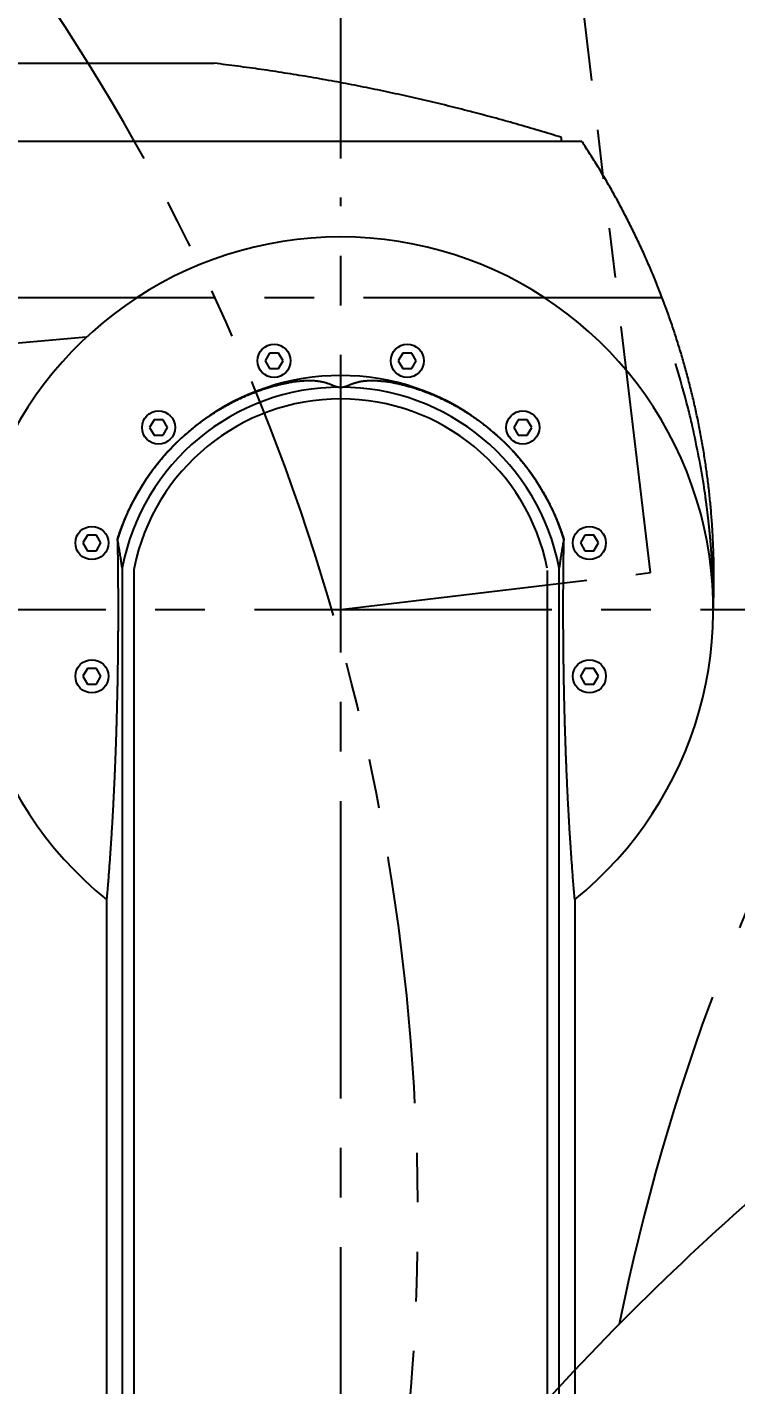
# Model space of a CAD drawing. Extents: x -15695 to -9755, y 511 to 4711.
# Drawn here: x -11270.4 to -11088.7, y 2971.4 to 3319.3 of the extents above; entities that cross this region are included whole.
import ezdxf

# ---------------------------------------------------------------- set-up
doc = ezdxf.new("R2010")
doc.units = 0
doc.header["$LTSCALE"] = 4
doc.header["$MEASUREMENT"] = 0
doc.linetypes.add('CENTRE2', pattern=[28.575000000000003, 19.05, -3.175, 3.175, -3.175])
doc.linetypes.add('PHANTOM2', pattern=[31.750000000000004, 15.875, -3.175, 3.175, -3.175, 3.175, -3.175])
doc.layers.get('0').update_dxf_attribs({"linetype": 'CONTINUOUS'})
doc.layers.get('DEFPOINTS').update_dxf_attribs({"linetype": 'CONTINUOUS'})
for name, color, linetype in [('01', 7, 'CONTINUOUS'), ('01ARM', 6, 'PHANTOM2'), ('01CENTER', 5, 'CENTRE2'), ('01HOSO', 6, 'CONTINUOUS'), ('02', 5, 'CONTINUOUS'), ('10', 1, 'CONTINUOUS')]:
    doc.layers.add(name, color=color, linetype=linetype)
doc.styles.add('BIGFONT', font='ROMANS.SHX', dxfattribs={"bigfont": 'bigfont'})
doc.dimstyles.new('L-IN', dxfattribs={"dimscale": 10, "dimtxt": 3.2, "dimasz": 2.5, "dimexe": 1, "dimexo": 1, "dimgap": 1, "dimtad": 1, "dimdec": 0, "dimtxsty": 'BIGFONT', "dimblk": 'YA-IN', "dimblk1": 'OPEN', "dimblk2": 'OPEN', "dimsah": 1, "dimcen": 0, "dimclrd": 256, "dimclre": 256, "dimclrt": 256, "dimazin": 3, "dimtp": 0.1, "dimtm": 0.2, "dimtfac": 0.625, "dimtdec": 0, "dimtmove": 0, "dimatfit": 3, "dimtolj": 1})

# ---------------------------------------------------------------- blocks, each defined once
blk = doc.blocks.new('_OPEN')
at = {"color": 0, "linetype": 'BYBLOCK'}
for p, q in [((-1, 0.1666666666666667), (0, 0)), ((0, 0), (-1, -0.1666666666666667)), ((0, 0), (-1, 0))]:
    blk.add_line(p, q, dxfattribs=at)
blk = doc.blocks.new('*D5')
at = {"linetype": 'BYBLOCK'}
for p, q in [((-11190, 3285.611588238977), (-11190, 4085)), ((-11040, 2526.400405627057), (-11040, 4085)), ((-11165, 4075), (-11065, 4075))]:
    blk.add_line(p, q, dxfattribs=at)
at = {"layer": 'DEFPOINTS', "color": 0, "linetype": 'BYBLOCK'}
for p in [(-11040, 4075), (-11190, 3275.611588238977), (-11040, 2516.400405627057)]:
    blk.add_point(p, dxfattribs=at)
at = {"linetype": 'BYBLOCK', "xscale": 25, "yscale": 25, "zscale": 25, "rotation": 180}
blk.add_blockref('_OPEN', (-11190, 4075), dxfattribs=at)
at = {"linetype": 'BYBLOCK', "xscale": 25, "yscale": 25, "zscale": 25}
blk.add_blockref('_OPEN', (-11040, 4075), dxfattribs=at)
at = {"linetype": 'BYBLOCK', "insert": (-11115, 4101), "char_height": 32, "attachment_point": 5, "style": 'BIGFONT'}
blk.add_mtext('\\A1;150', dxfattribs=at)
blk = doc.blocks.new('YA-IN')
at = {"color": 0, "linetype": 'BYBLOCK'}
for p, q in [((0, 0), (-1, 0.1666666666666856)), ((-1, -0.1666666666666856), (0, 0)), ((0, 0), (-1, 0))]:
    blk.add_line(p, q, dxfattribs=at)
blk = doc.blocks.new('*D7')
at = {"linetype": 'BYBLOCK'}
for p, q in [((-11860.0000010877, 3342.393901344412), (-11860.0000010877, 4085)), ((-11190, 3285.611588238977), (-11190, 4085)), ((-11215, 4075), (-11835.0000010877, 4075))]:
    blk.add_line(p, q, dxfattribs=at)
at = {"layer": 'DEFPOINTS', "color": 0, "linetype": 'BYBLOCK'}
for p in [(-11860.0000010877, 4075), (-11860.0000010877, 3332.393901344412), (-11190, 3275.611588238977)]:
    blk.add_point(p, dxfattribs=at)
at = {"linetype": 'BYBLOCK', "xscale": 25, "yscale": 25, "zscale": 25, "rotation": 180}
blk.add_blockref('_OPEN', (-11860.0000010877, 4075), dxfattribs=at)
at = {"linetype": 'BYBLOCK', "xscale": 25, "yscale": 25, "zscale": 25}
blk.add_blockref('_OPEN', (-11190, 4075), dxfattribs=at)
at = {"linetype": 'BYBLOCK', "insert": (-11525.00000054385, 4101), "char_height": 32, "attachment_point": 5, "style": 'BIGFONT'}
blk.add_mtext('\\A1;670', dxfattribs=at)
blk = doc.blocks.new('*D15')
at = {"linetype": 'BYBLOCK'}
for p, q in [((-11200, 3844.759217393479), (-12650, 3844.759217393479)), ((-12640, 2185), (-12640, 3819.759217393479)), ((-11195.9935575506, 2160), (-12650, 2160))]:
    blk.add_line(p, q, dxfattribs=at)
at = {"layer": 'DEFPOINTS', "color": 0, "linetype": 'BYBLOCK'}
for p in [(-12640, 3844.759217393479), (-11190, 3844.759217393479), (-11185.9935575506, 2160)]:
    blk.add_point(p, dxfattribs=at)
at = {"linetype": 'BYBLOCK', "xscale": 25, "yscale": 25, "zscale": 25}
for p, rotation in [((-12640, 3844.759217393479), 90), ((-12640, 2160), 270)]:
    blk.add_blockref('_OPEN', p, dxfattribs=dict(at, rotation=rotation))
at = {"linetype": 'BYBLOCK', "insert": (-12666, 3002.37960869674), "char_height": 32, "attachment_point": 5, "rotation": 90, "style": 'BIGFONT'}
blk.add_mtext('\\A1;1685', dxfattribs=at)
blk = doc.blocks.new('*D16')
at = {"linetype": 'BYBLOCK'}
for p, q in [((-11730.23702147755, 3024.282032846607), (-11730.23702147755, 4010)), ((-11040, 2526.400405627057), (-11040, 4010)), ((-11065, 4000), (-11705.23702147755, 4000))]:
    blk.add_line(p, q, dxfattribs=at)
at = {"layer": 'DEFPOINTS', "color": 0, "linetype": 'BYBLOCK'}
for p in [(-11730.23702147755, 4000), (-11730.23702147755, 3014.282032846607), (-11040, 2516.400405627057)]:
    blk.add_point(p, dxfattribs=at)
at = {"linetype": 'BYBLOCK', "xscale": 25, "yscale": 25, "zscale": 25, "rotation": 180}
blk.add_blockref('_OPEN', (-11730.23702147755, 4000), dxfattribs=at)
at = {"linetype": 'BYBLOCK', "xscale": 25, "yscale": 25, "zscale": 25}
blk.add_blockref('_OPEN', (-11040, 4000), dxfattribs=at)
at = {"linetype": 'BYBLOCK', "insert": (-11385.11851073878, 4026), "char_height": 32, "attachment_point": 5, "style": 'BIGFONT'}
blk.add_mtext('\\A1;690', dxfattribs=at)
blk = doc.blocks.new('*D17')
at = {"linetype": 'BYBLOCK'}
for p, q in [((-11740.23702147755, 3014.282032846607), (-12490, 3014.282032846607)), ((-12480, 2185), (-12480, 2989.282032846607)), ((-11195.9935575506, 2160), (-12490, 2160))]:
    blk.add_line(p, q, dxfattribs=at)
at = {"layer": 'DEFPOINTS', "color": 0, "linetype": 'BYBLOCK'}
for p in [(-12480, 3014.282032846607), (-11730.23702147755, 3014.282032846607), (-11185.9935575506, 2160)]:
    blk.add_point(p, dxfattribs=at)
at = {"linetype": 'BYBLOCK', "xscale": 25, "yscale": 25, "zscale": 25}
for p, rotation in [((-12480, 3014.282032846607), 90), ((-12480, 2160), 270)]:
    blk.add_blockref('_OPEN', p, dxfattribs=dict(at, rotation=rotation))
at = {"linetype": 'BYBLOCK', "insert": (-12506, 2704.87574673384), "char_height": 32, "attachment_point": 5, "rotation": 90, "style": 'BIGFONT'}
blk.add_mtext('\\A1;854', dxfattribs=at)
blk = doc.blocks.new('*D24')
at = {"linetype": 'BYBLOCK'}
for p, q in [((-10882.00077125778, 2993.427611291336), (-10783.20199654994, 3116.422004294976)), ((-11190, 2609.999999999999), (-10897.65708176838, 2973.937102288344))]:
    blk.add_line(p, q, dxfattribs=at)
at = {"layer": 'DEFPOINTS', "color": 0, "linetype": 'BYBLOCK'}
for p in [(-10897.65708176838, 2973.937102288344), (-11190, 2609.999999999999)]:
    blk.add_point(p, dxfattribs=at)
at = {"linetype": 'BYBLOCK', "xscale": 25, "yscale": 25, "zscale": 25, "rotation": 231.2258290644263}
blk.add_blockref('_OPEN', (-10897.65708176838, 2973.937102288344), dxfattribs=at)
at = {"linetype": 'BYBLOCK', "insert": (-10845.04335801167, 3080.952625225674), "char_height": 32, "attachment_point": 5, "rotation": 51.22582906442627, "style": 'BIGFONT'}
blk.add_mtext('\\A1;R467', dxfattribs=at)
blk = doc.blocks.new('*D28')
at = {"linetype": 'BYBLOCK'}
blk.add_arc((-11190, 2610.000000000003), 180.2775637732032, 97.9518754306584, 212.048124569342, dxfattribs=at)
at = {"layer": 'DEFPOINTS', "color": 0, "linetype": 'BYBLOCK'}
for p in [(-11190, 3275.611588238976), (-11369.97256266805, 2620.482208101992), (-11190, 2609.999999999999), (-11190, 2473.258038486601), (-11618.98488814662, 2250.038938575535)]:
    blk.add_point(p, dxfattribs=at)
at = {"linetype": 'BYBLOCK', "xscale": 25, "yscale": 25, "zscale": 25}
for p, rotation in [((-11190, 2790.277563773206), 3.975937715329073), ((-11328.10062594749, 2494.119815702112), 306.0240622846713)]:
    blk.add_blockref('_OPEN', p, dxfattribs=dict(at, rotation=rotation))
at = {"linetype": 'BYBLOCK', "insert": (-11288.29582607004, 2791.351492669391), "char_height": 32, "attachment_point": 5, "rotation": 28.45850274083154, "style": 'BIGFONT'}
blk.add_mtext('\\A1;130°', dxfattribs=at)
blk = doc.blocks.new('*D29')
at = {"linetype": 'BYBLOCK'}
blk.add_arc((-11190, 2610.000000000001), 180.2775637732012, 357.9518754306593, 82.04812456934204, dxfattribs=at)
at = {"layer": 'DEFPOINTS', "color": 0, "linetype": 'BYBLOCK'}
for p in [(-11190, 3275.611588238977), (-11090.9358601619, 2760.61970720373), (-11190, 2610.000000000001), (-10638.50765831316, 2512.757020506525), (-11190, 2473.258038486602)]:
    blk.add_point(p, dxfattribs=at)
at = {"linetype": 'BYBLOCK', "xscale": 25, "yscale": 25, "zscale": 25}
for p, rotation in [((-11190, 2790.277563773202), 176.0240622846714), ((-11012.461257502, 2578.695129576553), 263.9759377153299)]:
    blk.add_blockref('_OPEN', p, dxfattribs=dict(at, rotation=rotation))
at = {"linetype": 'BYBLOCK', "insert": (-10990.52716257424, 2662.545413173008), "char_height": 32, "attachment_point": 5, "rotation": 284.7576815790353, "style": 'BIGFONT'}
blk.add_mtext('\\A1;100°', dxfattribs=at)

msp = doc.modelspace()

# ---------------------------------------------------------------- linework, layer by layer
at = {"layer": '01', "linetype": 'CONTINUOUS'}
for p, q in [((-11451, 3310), (-11222.4, 3310)), ((-11133.3999997688, 3290), (-11133.3999997688, 3291)), ((-11133.3999997688, 3290), (-11128.4748589296, 3290)), ((-11255.1888513544, 3239.790140128101), (-11285.8407891818, 3237.1084430531)), ((-11246.0065612068, 3180.595522724001), (-11246.0065612068, 2575.082023228801)), ((-11133.9934387933, 2575.082023228801), (-11133.9934387933, 3180.595522724001)), ((-11250, 3095.701615091601), (-11250, 2694.947042326401)), ((-11130, 3095.701615091601), (-11130, 2694.947042326401))]:
    msp.add_line(p, q, dxfattribs=at)
for centre, radius, start, end in [((-11128.4748529014, 3289.5), 0.5, 33.47470635070007, 90.0000000000002), ((-11190, 3170), 95.5, 308.9227670911007, 231.0772329087005), ((-11190, 3170), 57, 10.71281370460002, 169.2871862954004), ((-11240, 3180.0498756212), 3, 168.6351230330004, 180.0000000000004)]:
    msp.add_arc(centre, radius, start, end, dxfattribs=at)
for points in [[(-11156.5852204264, 3297.600506346101), (-11156.7625400722, 3297.6463612944), (-11162.656026188, 3299.1311172087), (-11168.5671242137, 3300.544127815301), (-11174.4949607804, 3301.885184340701), (-11180.438660046, 3303.154088642901), (-11186.3973438246, 3304.350653240101), (-11192.3701317166, 3305.474701338901), (-11198.3561412382, 3306.526066860401), (-11204.3544879523, 3307.504594464401), (-11210.3642855989, 3308.410139572601), (-11216.3846462262, 3309.242568390001), (-11222.4, 3310)], [(-11133.3999997688, 3291), (-11139.1964470696, 3292.763868250301), (-11145.0318839066, 3294.462501606301), (-11150.8875366331, 3296.0900794463), (-11156.4998117081, 3297.5783948792)], [(-11094.5, 3170), (-11094.3830639421, 3173.754746525401), (-11094.3366678834, 3177.5131728956), (-11094.3608953794, 3181.273952516301), (-11094.4558050121, 3185.035757229701), (-11094.6214303649, 3188.7972577562), (-11094.8577800042, 3192.5571241381), (-11095.1648374728, 3196.3140262601), (-11095.5425612934, 3200.066634325), (-11095.9908849749, 3203.8136192762), (-11096.5097170281, 3207.553653265901), (-11097.0989409991, 3211.2854101741), (-11097.758415508, 3215.007566077), (-11098.4879742892, 3218.7187996821), (-11099.2874262483, 3222.417792812801), (-11100.1565555301, 3226.1032308924), (-11101.0951215886, 3229.773803396701), (-11102.1028592557, 3233.4282042686), (-11103.1794788384, 3237.0651324225), (-11104.3246662235, 3240.6832922215), (-11105.538082977, 3244.2813939097), (-11106.8193664448, 3247.858154029801), (-11108.1681298926, 3251.412295929901), (-11109.5839626425, 3254.9425502226), (-11111.0664302056, 3258.4476552107), (-11112.6150744273, 3261.926357325301), (-11114.2294136565, 3265.377411595101), (-11115.9089429114, 3268.799582084201), (-11117.6531340327, 3272.191642284701), (-11119.4614358676, 3275.552375560101), (-11121.3332744771, 3278.8805756086), (-11123.268053332, 3282.175046881401), (-11125.2651534937, 3285.4346049632), (-11127.3239338415, 3288.658077017), (-11128.0577883142, 3289.7757843295)], [(-11100.0137967158, 3217.800349207201), (-11100.9556254879, 3221.658479407), (-11104.2150788908, 3233.1041721007)], [(-11096.5051300209, 3198.958985577201), (-11096.9551180803, 3202.024906165201), (-11100.0137939949, 3217.8003498441)], [(-11094.4999961024, 3170.0004920711), (-11094.4993323897, 3170.086941367701), (-11094.4987123682, 3170.1731226617), (-11094.4981356233, 3170.259037790301), (-11094.4976017459, 3170.344688590601), (-11094.4971103316, 3170.4300769004), (-11094.4966609808, 3170.515204557701), (-11094.4962532992, 3170.6000734009), (-11094.4958868971, 3170.6846852689), (-11094.4955613896, 3170.769042000801), (-11094.4952763969, 3170.8531454359), (-11094.4950315437, 3170.936997414201), (-11094.4948264595, 3171.020599773401), (-11094.4946607788, 3171.103954321501), (-11094.4945341404, 3171.187062892301), (-11094.494446188, 3171.269927331501), (-11094.4943965698, 3171.3525494848), (-11094.4943849385, 3171.434931198501), (-11094.4944109518, 3171.5170743188), (-11094.4944742715, 3171.598980692101), (-11094.4945745641, 3171.680652165401), (-11094.4947115007, 3171.762090585401), (-11094.4948847568, 3171.843297799401), (-11094.4950940123, 3171.924275654701), (-11094.4953389515, 3172.005025998801), (-11094.4956192633, 3172.085550679401), (-11094.4959346406, 3172.165851544501), (-11094.4962847809, 3172.2459304421), (-11094.4966693861, 3172.3257892158), (-11094.4970881618, 3172.405429702001), (-11094.4975408186, 3172.484853747101), (-11094.4980270706, 3172.564063198201), (-11094.4985466367, 3172.643059902501), (-11094.4990992395, 3172.7218457073), (-11094.4996846062, 3172.8004224601), (-11094.5003024677, 3172.878792008701), (-11094.5009525593, 3172.9569562007), (-11094.5016346201, 3173.0349168843), (-11094.5023483936, 3173.1126759074), (-11094.503093627, 3173.1902351183), (-11094.5038700716, 3173.267596365401), (-11094.5046774828, 3173.344761497101), (-11094.5055156197, 3173.421732362001), (-11094.5063842457, 3173.498510809), (-11094.5072831278, 3173.575098686801), (-11094.5082120368, 3173.651497844301), (-11094.5091707478, 3173.7277101308), (-11094.5101590393, 3173.803737395301), (-11094.5111766939, 3173.8795814871), (-11094.5122234978, 3173.955244255601), (-11094.513299241, 3174.0307275502), (-11094.5144037175, 3174.106033220601), (-11094.5155367246, 3174.181163116401), (-11094.5166980637, 3174.256119087301), (-11094.5178875397, 3174.330902983101), (-11094.5191049611, 3174.4055166537), (-11094.5203501403, 3174.4799619491), (-11094.521622893, 3174.554240719301), (-11094.5229230388, 3174.628354814501), (-11094.5242504007, 3174.702306084801), (-11094.5256048054, 3174.7760963804), (-11094.526986083, 3174.849727551601), (-11094.5283940672, 3174.923201448801), (-11094.5298285952, 3174.996519922301), (-11094.5312895078, 3175.069684822601), (-11094.532776649, 3175.142698000101), (-11094.5342898666, 3175.215561305501), (-11094.5358290116, 3175.2882765891), (-11094.5373939384, 3175.3608457017), (-11094.538984505, 3175.433270493901), (-11094.5406005725, 3175.505552816301), (-11094.5422420057, 3175.577694519501), (-11094.5439086724, 3175.649697454301), (-11094.5456004441, 3175.721563471401), (-11094.5473171952, 3175.7932944216), (-11094.5490588038, 3175.8648921555), (-11094.5508251509, 3175.936358523901), (-11094.5526161211, 3176.007695377501), (-11094.5544316021, 3176.0789045672), (-11094.5562714848, 3176.149987943601), (-11094.5581356633, 3176.2209473576), (-11094.5600240351, 3176.291784659801), (-11094.5619365007, 3176.362501701), (-11094.5638729637, 3176.433100332), (-11094.5658333311, 3176.503582403301), (-11094.5678175129, 3176.573949765801), (-11094.5698254222, 3176.644204270001), (-11094.5718569754, 3176.7143477666), (-11094.5739120917, 3176.784382106201), (-11094.5759906937, 3176.8543091394), (-11094.5780927068, 3176.9241307167), (-11094.5802180597, 3176.9938486886), (-11094.582366684, 3177.063464905601), (-11094.5845385143, 3177.132981218101), (-11094.5867334885, 3177.2023994764), (-11094.588951547, 3177.2717215309), (-11094.5911926338, 3177.340949231801), (-11094.5934566954, 3177.4100844294), (-11094.5957436816, 3177.4791289738), (-11094.5980535449, 3177.548084715001), (-11094.600386241, 3177.6169535032), (-11094.6027417282, 3177.685737188201), (-11094.6051199682, 3177.7544376199), (-11094.6075209252, 3177.823056648201), (-11094.6099445666, 3177.8915961227), (-11094.6123908624, 3177.9600578932), (-11094.6148597857, 3178.0284438091), (-11094.6173513125, 3178.096755720001), (-11094.6198654215, 3178.164995475301), (-11094.6224020943, 3178.233164924201), (-11094.6249613156, 3178.3012659159), (-11094.6275430725, 3178.369300299601), (-11094.6301473552, 3178.4372699242), (-11094.6327741568, 3178.5051766386), (-11094.635423473, 3178.5730222917), (-11094.6380953023, 3178.640808732001), (-11094.6407896462, 3178.708537808201), (-11094.6435065056, 3178.776211289301), (-11094.6462458402, 3178.8438298649), (-11094.649007579, 3178.9113934517), (-11094.6517916504, 3178.978901950501), (-11094.6545979827, 3179.046355262), (-11094.657426504, 3179.113753286801), (-11094.6602771425, 3179.1810959257), (-11094.6631498263, 3179.2483830795), (-11094.6660444834, 3179.3156146489), (-11094.6689610416, 3179.382790534701), (-11094.671899429, 3179.4499106379), (-11094.6748595734, 3179.516974859101), (-11094.6778414024, 3179.5839830994), (-11094.6808448438, 3179.6509352595), (-11094.6838698252, 3179.7178312404), (-11094.6869162741, 3179.784670943), (-11094.6899841182, 3179.851454268301), (-11094.6930732848, 3179.918181117201), (-11094.6961837013, 3179.984851390901), (-11094.6993152951, 3180.051464990301), (-11094.7024679934, 3180.1180218164), (-11094.7056417234, 3180.1845217705), (-11094.7088364123, 3180.2509647535), (-11094.7120519871, 3180.3173506667), (-11094.715288375, 3180.3836794112), (-11094.7185455028, 3180.4499508882), (-11094.7218232975, 3180.516164999), (-11094.7251216859, 3180.582321644701), (-11094.7284405949, 3180.6484207268), (-11094.7317799512, 3180.7144621465), (-11094.7351396815, 3180.780445805201), (-11094.7385197124, 3180.846371604201), (-11094.7419199705, 3180.912239445001), (-11094.7453403823, 3180.978049229001), (-11094.7487808744, 3181.0438008578), (-11094.7522413731, 3181.1094942327), (-11094.7557218048, 3181.1751292554), (-11094.7592220958, 3181.2407058275), (-11094.7627421724, 3181.3062238505), (-11094.7662819607, 3181.3716832262), (-11094.7698413871, 3181.4370838562), (-11094.7734203774, 3181.502425642201), (-11094.7770188579, 3181.567708486), (-11094.7806367546, 3181.6329322894), (-11094.7842739933, 3181.698096954301), (-11094.7879305, 3181.7632023824), (-11094.7916062005, 3181.828248475901), (-11094.7953010208, 3181.893235136401), (-11094.7990148864, 3181.9581622662), (-11094.8027477233, 3182.023029767201), (-11094.8064994569, 3182.0878375415), (-11094.810270013, 3182.152585491301), (-11094.8140593172, 3182.2172735186), (-11094.8178672949, 3182.2819015256), (-11094.8216938717, 3182.346469414701), (-11094.825538973, 3182.410977088201), (-11094.8294025242, 3182.475424448301), (-11094.8332844506, 3182.539811397401), (-11094.8371846777, 3182.604137838), (-11094.8411031306, 3182.668403672501), (-11094.8450397346, 3182.732608803501), (-11094.8489944149, 3182.796753133501), (-11094.8529670966, 3182.8608365652), (-11094.8569577049, 3182.924859001101), (-11094.8609661647, 3182.988820344), (-11094.8649924012, 3183.052720496701), (-11094.8690363394, 3183.116559362), (-11094.8730979041, 3183.1803368426), (-11094.8771770203, 3183.244052841701), (-11094.8812736128, 3183.307707262), (-11094.8853876066, 3183.3713000066), (-11094.8895189264, 3183.434830978601), (-11094.893667497, 3183.4983000811), (-11094.897833243, 3183.5617072173), (-11094.9020160893, 3183.625052290401), (-11094.9062159605, 3183.688335203601), (-11094.9104327811, 3183.7515558604), (-11094.9146664758, 3183.814714164001), (-11094.9189169692, 3183.877810018101), (-11094.9231841858, 3183.9408433259), (-11094.92746805, 3184.0038139912), (-11094.9317684864, 3184.066721917601), (-11094.9360854193, 3184.129567008601), (-11094.9404187733, 3184.192349168201), (-11094.9447684726, 3184.2550683), (-11094.9491344416, 3184.3177243079), (-11094.9535166031, 3184.3803170753), (-11094.9579148694, 3184.4428463359), (-11094.9623291613, 3184.5053119513), (-11094.966759402, 3184.5677138202), (-11094.9712055151, 3184.630051840901), (-11094.9756674236, 3184.6923259121), (-11094.9801450508, 3184.7545359324), (-11094.98463832, 3184.8166818001), (-11094.9891471542, 3184.8787634139), (-11094.9936714766, 3184.940780672301), (-11094.9982112102, 3185.002733473801), (-11095.002766278, 3185.064621717001), (-11095.007336603, 3185.1264453003), (-11095.0119221083, 3185.1882041224), (-11095.0165227165, 3185.2498980818), (-11095.0211383507, 3185.311527077), (-11095.0257689336, 3185.373091006501), (-11095.0304143881, 3185.4345897689), (-11095.0350746368, 3185.4960232628), (-11095.0397496025, 3185.557391386601), (-11095.0444392078, 3185.618694038801), (-11095.0491433755, 3185.6799311181), (-11095.053862028, 3185.741102523), (-11095.0585950879, 3185.802208151901), (-11095.0633424778, 3185.8632479035), (-11095.0681041201, 3185.9242216762), (-11095.0728799374, 3185.985129368601), (-11095.077669852, 3186.045970879301), (-11095.0824737863, 3186.1067461067), (-11095.0872916626, 3186.1674549493), (-11095.0921234034, 3186.2280973057), (-11095.0969689308, 3186.2886730744), (-11095.1018281672, 3186.349182154001), (-11095.1067010347, 3186.409624442901), (-11095.1115874553, 3186.4699998373), (-11095.1164873425, 3186.530308134901), (-11095.1214006133, 3186.5905491792), (-11095.1263271913, 3186.6507228971), (-11095.1312670003, 3186.710829215301), (-11095.1362199638, 3186.770868060501), (-11095.1411860057, 3186.830839359401), (-11095.1461650496, 3186.8907430388), (-11095.1511570193, 3186.950579025201), (-11095.1561618384, 3187.010347245301), (-11095.1611794308, 3187.070047625801), (-11095.1662097202, 3187.129680093301), (-11095.1712526304, 3187.189244574301), (-11095.1763080852, 3187.248740995501), (-11095.1813760083, 3187.3081692834), (-11095.1864563236, 3187.367529364501), (-11095.1915489549, 3187.426821165401), (-11095.196653826, 3187.4860446126), (-11095.2017708608, 3187.5451996325), (-11095.2068999831, 3187.6042861517), (-11095.2120411168, 3187.6633040966), (-11095.2171941859, 3187.722253393701), (-11095.2223591142, 3187.7811339693), (-11095.2275358256, 3187.83994575), (-11095.2327242441, 3187.898688662101), (-11095.2379242937, 3187.957362631901), (-11095.2431358982, 3188.0159675859), (-11095.2483589817, 3188.074503450301), (-11095.2535934683, 3188.132970151601), (-11095.2588392818, 3188.191367616101), (-11095.2640963463, 3188.24969577), (-11095.269364586, 3188.3079545397), (-11095.2746439248, 3188.3661438514), (-11095.2799342869, 3188.424263631501), (-11095.2852355963, 3188.482313806001), (-11095.2905477772, 3188.5402943013), (-11095.2958707537, 3188.598205043601), (-11095.30120445, 3188.656045959101), (-11095.3065487902, 3188.713816973901), (-11095.3119036986, 3188.7715180143), (-11095.3172690994, 3188.829149006401), (-11095.3226449168, 3188.8867098763), (-11095.3280310751, 3188.944200550201), (-11095.3334274985, 3189.0016209542), (-11095.3388341113, 3189.0589710143), (-11095.344250838, 3189.116250656601), (-11095.3496776027, 3189.1734598072), (-11095.3551143299, 3189.230598392101), (-11095.360560944, 3189.2876663375), (-11095.3660173693, 3189.344663569101), (-11095.3714835304, 3189.4015900131), (-11095.3769593515, 3189.458445595501), (-11095.3824447573, 3189.515230242101), (-11095.3879396722, 3189.571943879001), (-11095.3934440208, 3189.628586431901), (-11095.3989577275, 3189.685157827001), (-11095.4044807169, 3189.7416579899), (-11095.4100129137, 3189.798086846601), (-11095.4155542424, 3189.854444322801), (-11095.4211046276, 3189.9107303445), (-11095.4266639942, 3189.966944837501), (-11095.4322322666, 3190.023087727401), (-11095.4378093697, 3190.079158940001), (-11095.4433952282, 3190.1351584011), (-11095.4489897667, 3190.1910860363), (-11095.4545929103, 3190.246941771401), (-11095.4602045835, 3190.302725531901), (-11095.4658247113, 3190.3584372436), (-11095.4714532186, 3190.414076832), (-11095.4770900302, 3190.4696442226), (-11095.482735071, 3190.5251393411), (-11095.488388266, 3190.580562112901), (-11095.4940495402, 3190.635912463501), (-11095.4997188186, 3190.6911903183), (-11095.5053960261, 3190.746395602901), (-11095.5110810878, 3190.8015282424), (-11095.5167739289, 3190.8565881624), (-11095.5224744744, 3190.9115752882), (-11095.5281826494, 3190.9664895449), (-11095.5338983791, 3191.0213308578), (-11095.5396215888, 3191.076099152201), (-11095.5453522035, 3191.130794353201), (-11095.5510901486, 3191.185416385901), (-11095.5568353494, 3191.2399651754), (-11095.5625877311, 3191.2944406468), (-11095.5683472191, 3191.3488427249), (-11095.5741137386, 3191.4031713348), (-11095.5798872152, 3191.4574264013), (-11095.5856675743, 3191.511607849301), (-11095.5914547412, 3191.5657156036), (-11095.5972486414, 3191.619749588901), (-11095.6030492005, 3191.673709729901), (-11095.608856344, 3191.7275959511), (-11095.6146699975, 3191.7814081772), (-11095.6204900864, 3191.8351463327), (-11095.6263165365, 3191.888810342), (-11095.6321492734, 3191.942400129501), (-11095.6379882227, 3191.9959156194), (-11095.6438333103, 3192.049356736), (-11095.6496844617, 3192.102723403601), (-11095.6555416028, 3192.156015546101), (-11095.6614046593, 3192.209233087501), (-11095.6672735571, 3192.262375951901), (-11095.6731482221, 3192.315444063101), (-11095.67902858, 3192.3684373447), (-11095.6849145568, 3192.4213557206), (-11095.6908060784, 3192.474199114401), (-11095.6967030709, 3192.526967449401), (-11095.70260546, 3192.5796606491), (-11095.708513172, 3192.632278636901), (-11095.7144261328, 3192.6848213358), (-11095.7203442686, 3192.737288669101), (-11095.7262675053, 3192.789680559701), (-11095.7321957691, 3192.8419969305), (-11095.7381289862, 3192.8942377042), (-11095.7440670827, 3192.9464028036), (-11095.7500099448, 3192.998491800101), (-11095.7559574144, 3193.0505038886), (-11095.7619094114, 3193.1024389493), (-11095.7678658567, 3193.154296873201), (-11095.7738266712, 3193.206077550601), (-11095.7797917758, 3193.257780870801), (-11095.785761091, 3193.309406722), (-11095.7917345374, 3193.3609549915), (-11095.7977120353, 3193.412425565701), (-11095.8036935051, 3193.463818329601), (-11095.8096788669, 3193.515133167401), (-11095.8156680407, 3193.5663699619), (-11095.8216609462, 3193.617528595), (-11095.8276575032, 3193.668608947), (-11095.8336576312, 3193.7196108974), (-11095.8396612495, 3193.7705343239), (-11095.8456682773, 3193.8213791032), (-11095.8516786336, 3193.872145110501), (-11095.8576922371, 3193.9228322195), (-11095.8637090064, 3193.9734403024), (-11095.86972886, 3194.023969229801), (-11095.875751716, 3194.0744188708), (-11095.8817774923, 3194.124789092801), (-11095.8878060552, 3194.1750793334), (-11095.8938360058, 3194.225278509601), (-11095.899864629, 3194.2753647073), (-11095.9058891305, 3194.325315529), (-11095.9119066953, 3194.3751085851), (-11095.9179144881, 3194.4247214944), (-11095.9239096537, 3194.474131884101), (-11095.9298893171, 3194.523317390201), (-11095.9358505836, 3194.572255657301), (-11095.9417905396, 3194.620924339401), (-11095.9477062526, 3194.6693010992), (-11095.9535947717, 3194.717363609201), (-11095.9594531278, 3194.765089551101), (-11095.9652783345, 3194.812456616501), (-11095.9710673878, 3194.859442507), (-11095.9768172674, 3194.9060249339), (-11095.9825249364, 3194.9521816191), (-11095.9881873425, 3194.997890294901), (-11095.9938014178, 3195.0431287038), (-11095.99936408, 3195.087874599501), (-11096.0048722332, 3195.1321057491), (-11096.0103241442, 3195.1758109558), (-11096.0157225823, 3195.219015067), (-11096.0210712611, 3195.261750270601), (-11096.0263739225, 3195.304048739401), (-11096.0316343356, 3195.3459426309), (-11096.0368562964, 3195.387464087601), (-11096.0420436269, 3195.4286452364), (-11096.0472001746, 3195.4695181886), (-11096.0523298116, 3195.5101150398), (-11096.0574364344, 3195.550467869301), (-11096.0625239632, 3195.5906087401), (-11096.0675963197, 3195.6305695242), (-11096.0726560174, 3195.670370832101), (-11096.077703307, 3195.7100153844), (-11096.0827382385, 3195.749504309701), (-11096.0877608627, 3195.788838735), (-11096.0927712319, 3195.828019785401), (-11096.0977693989, 3195.867048584601), (-11096.1027554178, 3195.9059262542), (-11096.1077293438, 3195.944653914), (-11096.1126912326, 3195.9832326818), (-11096.1176411413, 3196.0216636735), (-11096.1225791277, 3196.0599480026), (-11096.1275052504, 3196.098086780801), (-11096.1324195692, 3196.1360811172), (-11096.1373221443, 3196.173932118701), (-11096.1422130371, 3196.2116408897), (-11096.1470923096, 3196.2492085319), (-11096.1519600247, 3196.2866361446), (-11096.1568162458, 3196.323924824101), (-11096.1616610373, 3196.361075664001), (-11096.1664944641, 3196.3980897547), (-11096.171316592, 3196.434968183501), (-11096.1761274871, 3196.4717120345), (-11096.1809272163, 3196.5083223884), (-11096.185715847, 3196.5448003221), (-11096.1904934473, 3196.581146909), (-11096.1952600856, 3196.6173632183), (-11096.2000158308, 3196.6534503154), (-11096.2047607523, 3196.689409261101), (-11096.2094949197, 3196.725241111801), (-11096.2142184033, 3196.760946919201), (-11096.2189312733, 3196.7965277299), (-11096.2236336004, 3196.831984585201), (-11096.2283254553, 3196.8673185209), (-11096.2330069091, 3196.902530567101), (-11096.2376780327, 3196.937621747601), (-11096.2423388974, 3196.9725930796), (-11096.2469895739, 3197.0074455737), (-11096.2516301335, 3197.042180232901), (-11096.2562606467, 3197.076798052701), (-11096.2608811841, 3197.1113000205), (-11096.2654918158, 3197.1456871149), (-11096.2700926118, 3197.1799603052), (-11096.2746836411, 3197.214120551201), (-11096.2792649724, 3197.2481688022), (-11096.2838366737, 3197.282105996201), (-11096.288398812, 3197.3159330597), (-11096.2929514534, 3197.349650906201), (-11096.2974946629, 3197.3832604361), (-11096.3020285042, 3197.416762535001), (-11096.3065530398, 3197.4501580731), (-11096.3110683304, 3197.483447904201), (-11096.3155744349, 3197.516632863901), (-11096.3200714103, 3197.5497137688), (-11096.3245593116, 3197.582691414801), (-11096.3290381909, 3197.6155665753), (-11096.3335080979, 3197.648339999801), (-11096.3379690793, 3197.6810124116), (-11096.3424210548, 3197.7135836035), (-11096.3468622685, 3197.746041127), (-11096.351289755, 3197.778363762501), (-11096.3557005123, 3197.810530113), (-11096.3600915286, 3197.842518796001), (-11096.364459782, 3197.874308444001), (-11096.3688022411, 3197.9058777047), (-11096.3731158653, 3197.9372052421), (-11096.3773976053, 3197.968269736801), (-11096.3816444033, 3197.9990498872), (-11096.3858531936, 3198.029524410901), (-11096.3900209033, 3198.0596720454), (-11096.3941444526, 3198.089471550401), (-11096.3982207557, 3198.118901709401), (-11096.4022467212, 3198.1479413321), (-11096.4062191181, 3198.176568282401), (-11096.4101347437, 3198.204760700401), (-11096.4139922295, 3198.2325099766), (-11096.4177903877, 3198.259808809601), (-11096.4215280269, 3198.2866498758), (-11096.4252039519, 3198.3130258252), (-11096.4288169632, 3198.3389292781), (-11096.4323658567, 3198.3643528208), (-11096.4358494732, 3198.3892893587), (-11096.4392683744, 3198.413744099601), (-11096.4426252433, 3198.4377373648), (-11096.4459228843, 3198.4612902605), (-11096.4491640876, 3198.4844237084), (-11096.4523516231, 3198.5071584075), (-11096.4554882335, 3198.5295147906), (-11096.4585766266, 3198.5515129704), (-11096.4616194655, 3198.573172674), (-11096.4646192272, 3198.594512245801), (-11096.4675760287, 3198.615533198), (-11096.4704879967, 3198.636222895201), (-11096.4733531805, 3198.656568170601), (-11096.4761696011, 3198.6765556788), (-11096.4789352358, 3198.696171780501), (-11096.4816479965, 3198.7154023946), (-11096.4843057037, 3198.7342328052), (-11096.4869060496, 3198.7526474079), (-11096.4894465511, 3198.770629372601), (-11096.4919244269, 3198.788159776201), (-11096.4943344917, 3198.8052027167), (-11096.4966688056, 3198.821702870201), (-11096.4989192091, 3198.837603428), (-11096.5010774286, 3198.8528468336), (-11096.503138215, 3198.867396928501), (-11096.5050998148, 3198.881242225601), (-11096.5069602026, 3198.894369288701), (-11096.5087161689, 3198.9067563013), (-11096.5103618223, 3198.918362510301), (-11096.5118783875, 3198.929056314601), (-11096.5132239444, 3198.938542977501), (-11096.5143561593, 3198.946524871), (-11096.51522436, 3198.952645454501), (-11096.5157715936, 3198.956503560601), (-11096.5159123686, 3198.957496211201)], [(-11096.133949717, 3196.154481445401), (-11096.5051300209, 3198.958985577201)], [(-11247.2166941744, 3188.0623893147), (-11247.2138917336, 3188.064708789201), (-11247.2110876858, 3188.0670428934)]]:
    msp.add_spline(points, degree=3, dxfattribs=at)
at = {"layer": '01ARM'}
for p, q in [((-11110.56425654464, 3179.484864874804), (-11190.00000000001, 3844.759217393525)), ((-11190.00000000001, 3170.000000000001), (-11110.56425654464, 3179.484864874804))]:
    msp.add_line(p, q, dxfattribs=at)
at = {"layer": '01CENTER'}
for p, q in [((-11190, 2473.258038486603), (-11190, 3275.611588238977)), ((-11984.22061258283, 3250), (-11097.97998686843, 3250)), ((-11326.410556726, 3170), (-11064.4056505781, 3170))]:
    msp.add_line(p, q, dxfattribs=at)
at = {"layer": '01HOSO', "linetype": 'CONTINUOUS'}
for p, q in [((-11451, 3290), (-11133.3999997688, 3290)), ((-11208.2367575152, 3235.751104535101), (-11209.3914580535, 3233.751104535101)), ((-11205.9273564384, 3235.751104535101), (-11208.2367575152, 3235.751104535101)), ((-11204.7726559, 3233.751104535101), (-11205.9273564384, 3235.751104535101)), ((-11174.0726435616, 3235.751104535101), (-11175.2273441, 3233.751104535101)), ((-11171.7632424849, 3235.751104535101), (-11174.0726435616, 3235.751104535101)), ((-11170.6085419465, 3233.751104535101), (-11171.7632424849, 3235.751104535101)), ((-11209.3914580535, 3233.751104535101), (-11208.2367575152, 3231.751104535101)), ((-11205.9273564384, 3231.751104535101), (-11204.7726559, 3233.751104535101)), ((-11175.2273441, 3233.751104535101), (-11174.0726435616, 3231.751104535101)), ((-11171.7632424849, 3231.751104535101), (-11170.6085419465, 3233.751104535101)), ((-11208.2367575152, 3231.751104535101), (-11205.9273564384, 3231.751104535101)), ((-11174.0726435616, 3231.751104535101), (-11171.7632424849, 3231.751104535101)), ((-11237.8237480967, 3218.6690475583), (-11238.9784486351, 3216.6690475583)), ((-11235.5143470199, 3218.6690475583), (-11237.8237480967, 3218.6690475583)), ((-11234.3596464816, 3216.6690475583), (-11235.5143470199, 3218.6690475583)), ((-11144.4856529801, 3218.6690475583), (-11145.6403535185, 3216.6690475583)), ((-11142.1762519033, 3218.6690475583), (-11144.4856529801, 3218.6690475583)), ((-11141.0215513649, 3216.6690475583), (-11142.1762519033, 3218.6690475583)), ((-11238.9784486351, 3216.6690475583), (-11237.8237480967, 3214.6690475583)), ((-11237.8237480967, 3214.6690475583), (-11235.5143470199, 3214.6690475583)), ((-11235.5143470199, 3214.6690475583), (-11234.3596464816, 3216.6690475583)), ((-11145.6403535185, 3216.6690475583), (-11144.4856529801, 3214.6690475583)), ((-11144.4856529801, 3214.6690475583), (-11142.1762519033, 3214.6690475583)), ((-11142.1762519033, 3214.6690475583), (-11141.0215513649, 3216.6690475583)), ((-11254.9058050735, 3189.082056976801), (-11256.0605056118, 3187.082056976801)), ((-11256.0605056118, 3187.082056976801), (-11254.9058050735, 3185.082056976801)), ((-11252.5964039967, 3189.082056976801), (-11254.9058050735, 3189.082056976801)), ((-11251.4417034583, 3187.082056976801), (-11252.5964039967, 3189.082056976801)), ((-11252.5964039967, 3185.082056976801), (-11251.4417034583, 3187.082056976801)), ((-11127.4035960033, 3189.082056976801), (-11128.5582965417, 3187.082056976801)), ((-11128.5582965417, 3187.082056976801), (-11127.4035960033, 3185.082056976801)), ((-11125.0941949265, 3189.082056976801), (-11127.4035960033, 3189.082056976801)), ((-11123.9394943882, 3187.082056976801), (-11125.0941949265, 3189.082056976801)), ((-11125.0941949265, 3185.082056976801), (-11123.9394943882, 3187.082056976801)), ((-11254.9058050735, 3185.082056976801), (-11252.5964039967, 3185.082056976801)), ((-11127.4035960033, 3185.082056976801), (-11125.0941949265, 3185.082056976801)), ((-11243, 3180.0498756212), (-11243, 2576.833752096501)), ((-11137, 2576.833752096501), (-11137, 3180.0498756212)), ((-11254.9058050735, 3154.917943023301), (-11256.0605056118, 3152.917943023301)), ((-11256.0605056118, 3152.917943023301), (-11254.9058050735, 3150.917943023301)), ((-11252.5964039967, 3154.917943023301), (-11254.9058050735, 3154.917943023301)), ((-11251.4417034583, 3152.917943023301), (-11252.5964039967, 3154.917943023301)), ((-11252.5964039967, 3150.917943023301), (-11251.4417034583, 3152.917943023301)), ((-11127.4035960033, 3154.917943023301), (-11128.5582965417, 3152.917943023301)), ((-11128.5582965417, 3152.917943023301), (-11127.4035960033, 3150.917943023301)), ((-11125.0941949265, 3154.917943023301), (-11127.4035960033, 3154.917943023301)), ((-11123.9394943882, 3152.917943023301), (-11125.0941949265, 3154.917943023301)), ((-11125.0941949265, 3150.917943023301), (-11123.9394943882, 3152.917943023301)), ((-11254.9058050735, 3150.917943023301), (-11252.5964039967, 3150.917943023301)), ((-11127.4035960033, 3150.917943023301), (-11125.0941949265, 3150.917943023301))]:
    msp.add_line(p, q, dxfattribs=at)
for centre in [(-11207.0820569768, 3233.751104535101), (-11172.9179430232, 3233.751104535101), (-11236.6690475583, 3216.6690475583), (-11143.3309524417, 3216.6690475583), (-11253.7511045351, 3187.082056976801), (-11126.2488954649, 3187.082056976801), (-11253.7511045351, 3152.917943023301), (-11126.2488954649, 3152.917943023301)]:
    msp.add_circle(centre, 4.25, dxfattribs=at)
for radius, start, end in [(60, 17.52006793660004, 162.4799320634004), (54, 11.36487696700003, 168.6351230330004)]:
    msp.add_arc((-11190, 3170), radius, start, end, dxfattribs=at)
for points in [[(-11247.2110876858, 3188.0670428934), (-11246.7644284066, 3189.423522455001), (-11246.2856700845, 3190.768742062501), (-11245.7749315536, 3192.1023657456), (-11245.2326369691, 3193.4232764317), (-11244.6591598074, 3194.7306037812), (-11244.0547352192, 3196.023838224201), (-11243.4197524992, 3197.302158503101), (-11242.7545387294, 3198.5649175472), (-11242.0593474058, 3199.811618276201), (-11241.3347380803, 3201.041247991001), (-11240.581298227, 3202.252846431601), (-11239.79919728, 3203.4461622125), (-11238.9889700163, 3204.6203762807), (-11238.1513042333, 3205.774521688701), (-11237.286541687, 3206.908162133201), (-11236.3952554426, 3208.020569838401), (-11235.477963297, 3209.111125803201), (-11234.5350839494, 3210.179346834801), (-11233.5672321264, 3211.224544989001), (-11232.5752696139, 3212.245823691901), (-11231.559739839, 3213.2426722375), (-11230.5211525423, 3214.214624750501), (-11229.4604617274, 3215.160834562901), (-11228.3784068009, 3216.0807107368), (-11227.2756275377, 3216.973776199301), (-11226.1530017854, 3217.839390333101), (-11225.0116345747, 3218.67679766), (-11223.8522847188, 3219.485552236701), (-11222.6760584709, 3220.2650021931), (-11221.4841745383, 3221.014487437601), (-11220.2783113673, 3221.733148688801), (-11219.0602891487, 3222.420165413901), (-11217.831918074, 3223.074843287), (-11216.5947105186, 3223.696739123301), (-11215.3510098509, 3224.285085443501), (-11214.107453933, 3224.837407140601), (-11212.8721119315, 3225.3512528741), (-11211.6473558467, 3225.827015112), (-11210.4331928157, 3226.265959014001), (-11209.2368864739, 3226.6667969656), (-11208.0894251082, 3227.0217324922), (-11207.0004294643, 3227.3316152792), (-11205.9717919726, 3227.5998064562), (-11205.0052707761, 3227.829555544501), (-11204.1050219063, 3228.023508046101), (-11203.2773184671, 3228.184053313801), (-11202.5251670673, 3228.314439999301), (-11201.8426328216, 3228.4192702539), (-11201.2204803995, 3228.5029712347), (-11200.6495381331, 3228.569199371901), (-11200.1232658537, 3228.6206799745), (-11199.6364130529, 3228.659578212001), (-11199.1838812554, 3228.687695999301), (-11198.7614156311, 3228.706473369701), (-11198.3651490142, 3228.7170777219), (-11197.9911379414, 3228.720440409), (-11197.6357514154, 3228.7172557708), (-11197.2960326048, 3228.708018199201), (-11196.9694910436, 3228.693066507501), (-11196.6541231771, 3228.6726226805), (-11196.3479064215, 3228.6467847914), (-11196.0485075397, 3228.615485251601), (-11195.7544519239, 3228.5786095882), (-11195.4641742061, 3228.535930264501), (-11195.1753076204, 3228.486964033801), (-11194.8849446586, 3228.4309270462), (-11194.5896299912, 3228.366658341301), (-11194.2859426994, 3228.292691214001), (-11193.9710065398, 3228.2074095953), (-11193.6498316569, 3228.1114751185), (-11193.3351460323, 3228.0089882609), (-11193.039899546, 3227.9057640273), (-11192.7705502071, 3227.806412239901), (-11192.5261010375, 3227.7128667078), (-11192.3035796905, 3227.6258532178), (-11192.1009530027, 3227.5459894223), (-11191.9164346373, 3227.4735860189), (-11191.7477483341, 3227.4084220643), (-11191.5923525591, 3227.3499273135), (-11191.4481798884, 3227.2975553158), (-11191.3138484285, 3227.250904832501), (-11191.1883069461, 3227.2096077701), (-11191.0704673206, 3227.173229575701), (-11190.959351497, 3227.1413475409), (-11190.854636678, 3227.113704368401), (-11190.7566497468, 3227.090150726401), (-11190.6657103009, 3227.070448499101), (-11190.5817057935, 3227.0542105358), (-11190.5039072365, 3227.040937692801), (-11190.4314003444, 3227.0301580694), (-11190.3631483015, 3227.0214583648), (-11190.2980964454, 3227.014506598201), (-11190.2355646075, 3227.0090819783), (-11190.1750153214, 3227.005022738901), (-11190.1158683263, 3227.002204409201), (-11190.0576732576, 3227.000546574401), (-11190, 3227)], [(-11189.9999954699, 3227), (-11189.9421937719, 3227.000549097001), (-11189.8838964635, 3227.0022133588), (-11189.8246054998, 3227.005044475), (-11189.7638273933, 3227.009128719901), (-11189.7010450905, 3227.0145897003), (-11189.6357540953, 3227.0215869647), (-11189.5671812612, 3227.030353893701), (-11189.4942357327, 3227.041234171601), (-11189.4160573623, 3227.054617635601), (-11189.3320228816, 3227.070913261601), (-11189.2415767957, 3227.0905560712), (-11189.1440707253, 3227.1140304458), (-11189.0390208789, 3227.141796233201), (-11188.9263618212, 3227.174175256901), (-11188.8063838176, 3227.211303814001), (-11188.6792944356, 3227.2532283614), (-11188.5450024261, 3227.2999823837), (-11188.4024383892, 3227.3518572514), (-11188.2496557201, 3227.4094136197), (-11188.0846330479, 3227.4731696665), (-11187.9052067481, 3227.543562530801), (-11187.7091955803, 3227.620825528), (-11187.494606815, 3227.704828296301), (-11187.2590862415, 3227.7952219), (-11186.9995548705, 3227.891497301301), (-11186.7137090689, 3227.992359473801), (-11186.4061576281, 3228.093841750301), (-11186.088591676, 3228.1902870532), (-11185.7735571, 3228.277250140301), (-11185.4680483633, 3228.353229946801), (-11185.1701988073, 3228.4194907178), (-11184.8775754008, 3228.4772752749), (-11184.5874458618, 3228.5276640036), (-11184.2968671135, 3228.57152692), (-11184.0028907144, 3228.6094873313), (-11183.7036107019, 3228.6418336263), (-11183.3978527617, 3228.668662231501), (-11183.0832755554, 3228.6900665513), (-11182.7577596527, 3228.705974610401), (-11182.4193572752, 3228.7161788512), (-11182.0656197022, 3228.7203595377), (-11181.6936807938, 3228.718045441401), (-11181.2999724602, 3228.708571863101), (-11180.8804988829, 3228.6910358122), (-11180.43134024, 3228.6642940026), (-11179.9483546963, 3228.6269421996), (-11179.426454505, 3228.577214527601), (-11178.8604033143, 3228.5129847952), (-11178.2440333467, 3228.4316238561), (-11177.5682160988, 3228.3295575302), (-11176.8235803024, 3228.2024191785), (-11176.0029840512, 3228.045440793301), (-11175.1087220855, 3227.855199124301), (-11174.1473373335, 3227.6293021151), (-11173.1234580904, 3227.3651873831), (-11172.0388848399, 3227.059615547001), (-11170.895534473, 3226.709236466001), (-11169.6997338742, 3226.312047673201), (-11168.4837303962, 3225.875968027401), (-11167.2565487459, 3225.4027995744), (-11166.0186526511, 3224.8914411356), (-11164.7720079797, 3224.341311840401), (-11163.5244806667, 3223.754706755501), (-11162.2830513425, 3223.134201642501), (-11161.0503330018, 3222.4806741948), (-11159.8278762942, 3221.794577155601), (-11158.6174889813, 3221.0765916172), (-11157.421002805, 3220.3275316971), (-11156.2401447948, 3219.548275512101), (-11155.0761631208, 3218.739494755001), (-11153.9301994143, 3217.901860461301), (-11152.8030101226, 3217.035813008701), (-11151.6957093394, 3216.142109327401), (-11150.609199323, 3215.221405728701), (-11149.5441294642, 3214.274185136101), (-11148.5012327381, 3213.301029421701), (-11147.4814809681, 3212.3027977127), (-11146.4854013149, 3211.279971435701), (-11145.5135301322, 3210.233052258201), (-11144.5667349073, 3209.162939196301), (-11143.645646498, 3208.070336138101), (-11142.750689992, 3206.955733037601), (-11141.8823844244, 3205.8197491149), (-11141.041309994, 3204.663119857501), (-11140.2278105494, 3203.486283363201), (-11139.4425747752, 3202.2902051261), (-11138.6861511215, 3201.0757232958), (-11137.9587120286, 3199.8430942848), (-11137.2608422111, 3198.5932717785), (-11136.5931095248, 3197.3272811916), (-11135.9557734383, 3196.0456305585), (-11135.3491630617, 3194.748970711701), (-11134.7736700226, 3193.438127111401), (-11134.229532675, 3192.1136160254), (-11133.7171261608, 3190.776310755601), (-11133.2368787273, 3189.4273381097), (-11132.7889123142, 3188.0670428934)], [(-11247.2166941744, 3188.0623893147), (-11247.1951123992, 3186.8062461992), (-11247.1750442756, 3185.5460482585), (-11247.156497921, 3184.2816309929), (-11247.1394827859, 3183.0128378062), (-11247.1240099258, 3181.7395478491), (-11247.1100932686, 3180.461821354801), (-11247.0977475011, 3179.179791439501), (-11247.0869880955, 3177.8937271759), (-11247.0778299255, 3176.6039529009), (-11247.0702873612, 3175.3109344602), (-11247.0643729558, 3174.0151748442), (-11247.0600974241, 3172.717296990701), (-11247.057468716, 3171.4179300193), (-11247.056491982, 3170.117794892601), (-11247.0571691286, 3168.8175806736), (-11247.0594988052, 3167.518032630201), (-11247.0634765292, 3166.2198223243), (-11247.0690946842, 3164.923642823001), (-11247.0763432344, 3163.630073144301), (-11247.0852096466, 3162.3396860363), (-11247.0956801761, 3161.0529066561), (-11247.107739564, 3159.770136519101), (-11247.1213728492, 3158.491606825601), (-11247.1365646925, 3157.217518226901), (-11247.1533016476, 3155.9478904803), (-11247.1715710133, 3154.6827142432), (-11247.1913634938, 3153.421799312101), (-11247.2126715436, 3152.1649333461), (-11247.2354923601, 3150.9117304692), (-11247.2598257391, 3149.661792428), (-11247.2856773691, 3148.414558382301), (-11247.3130562424, 3147.169465333301), (-11247.3419782392, 3145.9257996682), (-11247.3724631591, 3144.6828545054), (-11247.404538589, 3143.4397836648), (-11247.4382366536, 3142.1957533949), (-11247.4735981184, 3140.9498012072), (-11247.5106690077, 3139.700978458501), (-11247.5495048408, 3138.4482179147), (-11247.5901673254, 3137.190462654701), (-11247.6327285707, 3135.926547138701), (-11247.6772681211, 3134.6553074155), (-11247.7238769569, 3133.375480519101), (-11247.7726551301, 3132.0857922512), (-11247.823715417, 3130.784877424001), (-11247.8771817032, 3129.4713455169), (-11247.9331923499, 3128.143718871101), (-11247.991899268, 3126.800481969301), (-11248.0534713478, 3125.440028775601), (-11248.1180938345, 3124.060708211501), (-11248.1859725831, 3122.6607649098), (-11248.2573329258, 3121.238400536501), (-11248.3324260434, 3119.791685094301), (-11248.4115261451, 3118.3186582013), (-11248.4949404179, 3116.8171900567), (-11248.5830032347, 3115.285144550301), (-11248.6760917322, 3113.720164498201), (-11248.7746168798, 3112.119898146701), (-11248.87903984, 3110.481800924801), (-11248.9898693877, 3108.803268807101), (-11249.1076833319, 3107.081413645401), (-11249.2331084506, 3105.31347482), (-11249.3668172491, 3103.496939238501), (-11249.5097078177, 3101.627297896401), (-11249.6626579215, 3099.7015869293), (-11249.8260111445, 3097.724374479501), (-11250, 3095.701615091601)], [(-11246.0065612068, 3180.595522724001), (-11246.0774650307, 3181.155904111), (-11246.1543113848, 3181.7355768733), (-11246.237586493, 3182.335825454601), (-11246.3278220374, 3182.9580210316), (-11246.4256028795, 3183.6036516545), (-11246.531567569, 3184.274300402601), (-11246.6464148533, 3184.9716645144), (-11246.7709093272, 3185.6975655765), (-11246.9058900154, 3186.4539740245), (-11247.0522746856, 3187.243006234401), (-11247.2110876858, 3188.0670428934)], [(-11132.7889123142, 3188.0670428934), (-11132.9477277091, 3187.2429935693), (-11133.0941117693, 3186.4539642154), (-11133.2290916202, 3185.697560161001), (-11133.353585504, 3184.971662388401), (-11133.4684322247, 3184.274301681401), (-11133.5743964065, 3183.603656269901), (-11133.6721768718, 3182.958028392), (-11133.7624121033, 3182.335835350601), (-11133.8456868227, 3181.735590091101), (-11133.9225334242, 3181.1559160417), (-11133.9934387933, 3180.595522724001)], [(-11130, 3095.701615091601), (-11130.1750173094, 3097.7365794884), (-11130.3400109946, 3099.734555093501), (-11130.4946716949, 3101.683558912301), (-11130.6389538214, 3103.5739659958), (-11130.773790403, 3105.4090615643), (-11130.9001670733, 3107.1942485663), (-11131.0187587203, 3108.931836172101), (-11131.1302114173, 3110.624641498001), (-11131.2351291136, 3112.2757542442), (-11131.3340350603, 3113.887837333801), (-11131.427404577, 3115.4635152693), (-11131.5156617269, 3117.005227108701), (-11131.5991940424, 3118.515393322701), (-11131.6783461147, 3119.996229044701), (-11131.7534322974, 3121.4499036088), (-11131.8247352064, 3122.878454969701), (-11131.8925110334, 3124.2838368086), (-11131.9569919077, 3125.6679186015), (-11132.0183872228, 3127.0324681721), (-11132.0768877568, 3128.379201169001), (-11132.1326649137, 3129.709727750001), (-11132.1858751223, 3131.0256210925), (-11132.2366585545, 3132.3283569029), (-11132.2851428028, 3133.6193764519), (-11132.3314419872, 3134.900038734701), (-11132.3756592114, 3136.171661673), (-11132.41788651, 3137.4354993731), (-11132.4582059525, 3138.692752427201), (-11132.496690547, 3139.944576218801), (-11132.5334041112, 3141.1920573227), (-11132.568403002, 3142.4362524401), (-11132.6017350431, 3143.6781333666), (-11132.6334418417, 3144.918652250401), (-11132.6635571119, 3146.158660430001), (-11132.6921093328, 3147.398994365501), (-11132.7191197756, 3148.6403743271), (-11132.7446052951, 3149.8835052276), (-11132.768576316, 3151.1289610576), (-11132.7910396036, 3152.377295484901), (-11132.8119964063, 3153.6289175529), (-11132.8314451075, 3154.8842084105), (-11132.8493796645, 3156.1433934362), (-11132.8657920644, 3157.4066618621), (-11132.8806711501, 3158.674040770301), (-11132.8940048169, 3159.945514889901), (-11132.9057792578, 3161.220908095101), (-11132.9159808387, 3162.5000009211), (-11132.9245957264, 3163.7824244526), (-11132.9316113815, 3165.0677738257), (-11132.9370164651, 3166.355517136801), (-11132.9408018962, 3167.6451043517), (-11132.9429608912, 3168.935890414701), (-11132.9434895456, 3170.2272399492), (-11132.9423868738, 3171.518460639701), (-11132.9396548935, 3172.808903845901), (-11132.9352985935, 3174.0979034403), (-11132.9293255367, 3175.384871358201), (-11132.921745753, 3176.6692378885), (-11132.9125709412, 3177.9505384747), (-11132.9018143247, 3179.2283558339), (-11132.8894895279, 3180.502399604401), (-11132.8756105237, 3181.7724415697), (-11132.8601904484, 3183.038377488101), (-11132.8432414768, 3184.300180607901), (-11132.8247728976, 3185.5579956722), (-11132.8047922856, 3186.8120033427), (-11132.7833058256, 3188.0623893147)], [(-11132.7833058256, 3188.0623893147), (-11132.7861082664, 3188.064708789201), (-11132.7889123142, 3188.0670428934)]]:
    msp.add_spline(points, degree=3, dxfattribs=at)
at = {"layer": '10'}
for centre, radius, start, end in [((-11190, 2610), 1234.759217393525, 350.0000000000006, 220.0000000000005), ((-11190, 2610), 466.8132348833046, 268.3820419396445, 71.61795806035673), ((-10638.50765831316, 2512.757020506525), 674.7592173935254, 126.8090501686644, 143.1909498313372)]:
    msp.add_arc(centre, radius, start, end, dxfattribs=at)
at = {"layer": '10', "linetype": 'PHANTOM2'}
msp.add_arc((-11730.23702147755, 3014.282032846607), 560.0000000000009, 350.0000000000003, 143.1909498313368, dxfattribs=at)
at = {"layer": '10', "linetype": 'PHANTOM2', "ltscale": 1.5}
msp.add_arc((-10569.76297852245, 2875.717968241107), 560.0000000000009, 23.19094983133786, 168.5504701848267, dxfattribs=at)

# ---------------------------------------------------------------- dimensions: what is measured, and where the dimension line sits
at = {"layer": '02'}
for base, p1, p2, picture, middle in [((-11860.0000010877, 4075), (-11190, 3275.611588238977), (-11860.0000010877, 3332.393901344412), '*D7', (-11525.00000054385, 4101)), ((-11040, 4075), (-11190, 3275.611588238977), (-11040, 2516.400405627057), '*D5', (-11115, 4101)), ((-11730.23702147755, 4000), (-11040, 2516.400405627057), (-11730.23702147755, 3014.282032846607), '*D16', (-11385.11851073878, 4026))]:
    dim = msp.add_linear_dim(base=base, p1=p1, p2=p2, dimstyle='L-IN', dxfattribs=at)
    dim.commit()
    dim.dimension.update_dxf_attribs({"geometry": picture, "text_midpoint": middle})
dim = msp.add_linear_dim(base=(-12640, 3844.759217393479), p1=(-11185.9935575506, 2160), p2=(-11190, 3844.759217393479), angle=90, dimstyle='L-IN', dxfattribs=at)
dim.commit()
dim.dimension.update_dxf_attribs({"geometry": '*D15', "text_midpoint": (-12666, 3002.37960869674)})
for base, line1, line2, picture, middle in [((-11369.97256266805, 2620.482208101992), ((-11190, 2610), (-11618.98488814662, 2250.038938575534)), ((-11190, 2473.258038486601), (-11190, 3275.611588238976)), '*D28', (-11275.90625043674, 2768.493268424565)), ((-11090.9358601619, 2760.61970720373), ((-11190, 2610), (-10638.50765831316, 2512.757020506525)), ((-11190, 2473.258038486602), (-11190, 3275.611588238977)), '*D29', (-11015.66946927111, 2655.922391660109))]:
    dim = msp.add_angular_dim_2l(base=base, line1=line1, line2=line2, dimstyle='L-IN', override={"dimazin": 2}, dxfattribs=at)
    dim.commit()
    dim.dimension.update_dxf_attribs({"geometry": picture, "text_midpoint": middle, "dimtype": 162})
dim = msp.add_radius_dim(center=(-11190, 2609.999999999999), mpoint=(-10897.65708176838, 2973.937102288344), dimstyle='L-IN', dxfattribs=at)
dim.commit()
dim.dimension.update_dxf_attribs({"geometry": '*D24', "text_midpoint": (-10824.77322864856, 3064.670062294651), "dimtype": 164})
dim = msp.add_linear_dim(base=(-12480, 3014.282032846607), p1=(-11185.9935575506, 2160), p2=(-11730.23702147755, 3014.282032846607), angle=90, dimstyle='L-IN', dxfattribs=at)
dim.commit()
dim.dimension.update_dxf_attribs({"geometry": '*D17', "text_midpoint": (-12480, 2704.87574673384), "dimtype": 160})

doc.saveas('drawing.dxf')
